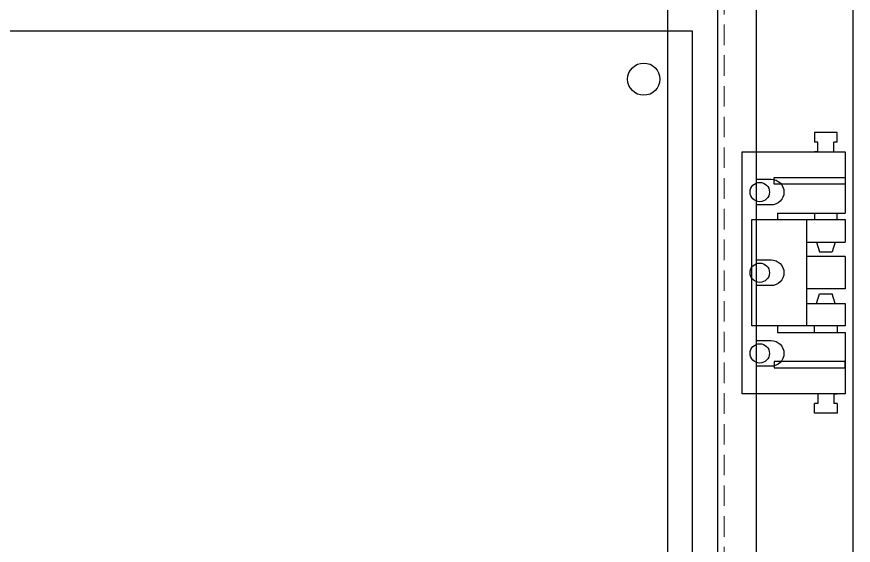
# Model space of a CAD drawing. Header units: inches. Extents: x 21 to 136330, y 8 to 58290.
# Drawn here: x 30313.7 to 30573.2, y 44346.1 to 44510 of the extents above; entities that cross this region are included whole.
import ezdxf

# ---------------------------------------------------------------- set-up
doc = ezdxf.new("R2010")
doc.units = ezdxf.units.IN
doc.header["$MEASUREMENT"] = 0
doc.linetypes.add('HIDDEN', pattern=[9.525, 6.35, -3.175])
doc.layers.add('@.0.DM. NÉT CHÍNH', color=7, linetype='Continuous')
doc.layers.add('@.0.DM. NÉT ĐỨT', color=8, linetype='HIDDEN', lineweight=9)

# ---------------------------------------------------------------- blocks, each defined once
blk = doc.blocks.new('HL011-1-6')
at = {"color": 8}
for p, q in [((29.5, 81), (22.5, 81)), ((22.5, 81), (22.5, 78)), ((29.5, 78), (29.5, 81)), ((23.5, 78), (22.5, 78)), ((23.5, 75), (23.5, 78)), ((29.5, 78), (28.5, 78)), ((28.5, 75), (28.5, 78)), ((23.5, 75), (22.5, 75)), ((28.5, 75), (29.5, 75)), ((11, 56), (11, 54)), ((11, 56), (32, 56)), ((22.5, 56), (22.5, 54)), ((29.5, 54), (29.5, 56)), ((20, 54), (20, 21)), ((20, 47), (32, 47)), ((23.1, 47), (24, 44)), ((28.9, 47), (28, 44)), ((32, 42.5), (20, 42.5)), ((24, 44), (28, 44)), ((32, 32.5), (20, 32.5)), ((23.1, 28), (24, 31)), ((24, 31), (28, 31)), ((28.9, 28), (28, 31)), ((20, 28), (32, 28)), ((11, 21), (11, 19)), ((22.5, 19), (22.5, 21)), ((29.5, 21), (29.5, 19)), ((11, 19), (32, 19)), ((23.5, 0), (22.5, 0)), ((23.5, 0), (23.5, -3)), ((28.5, 0), (28.5, -3)), ((28.5, 0), (29.5, 0)), ((22.5, -6), (22.5, -3)), ((23.5, -3), (22.5, -3)), ((29.5, -3), (28.5, -3)), ((29.5, -3), (29.5, -6)), ((29.5, -6), (22.5, -6))]:
    blk.add_line(p, q, dxfattribs=at)
for points in [[(32, 19), (32, 0), (0, 0), (0, 75), (32, 75), (32, 56)], [(32, 28), (32, 21), (3, 21), (3, 54), (32, 54), (32, 47)], [(32, 42.5), (32, 32.5)]]:
    blk.add_lwpolyline(points, dxfattribs=at)
for points in [[(10, 67), (32, 67), (32, 65), (10, 65)], [(10, 8), (32, 8), (32, 10), (10, 10)]]:
    blk.add_lwpolyline(points, close=True, dxfattribs=at)
for centre in [(5.5, 62.5), (5.5, 37.5), (5.5, 12.5)]:
    blk.add_circle(centre, 3, dxfattribs=at)

msp = doc.modelspace()

# ---------------------------------------------------------------- linework, layer by layer
at = {"layer": '@.0.DM. NÉT CHÍNH'}
for points in [[(29923.2206, 43670.6229), (30573.2206, 43670.6229), (30573.2206, 44605.5596), (29923.2206, 44605.5596)], [(29953.2206, 43700.6229), (30543.2206, 43700.6229), (30543.2206, 44560.5596), (29953.2206, 44560.5596)], [(29965.2206, 43712.6229), (30531.2206, 43712.6229), (30531.2206, 44548.5596), (29965.2206, 44548.5596)], [(29965.2206, 43731.1229), (30531.2206, 43731.1229), (30531.2206, 44530.1229), (29965.2206, 44530.1229)], [(29980.7206, 43746.6229), (30515.7206, 43746.6229), (30515.7206, 44514.6229), (29980.7206, 44514.6229)]]:
    msp.add_lwpolyline(points, close=True, dxfattribs=at)
at = {"layer": '@.0.DM. NÉT CHÍNH', "color": 6}
msp.add_lwpolyline([(29973.2206, 44505.6229), (30523.2206, 44505.6229), (30523.2206, 43755.6229), (29973.2206, 43755.6229)], close=True, dxfattribs=at)
at = {"layer": '@.0.DM. NÉT CHÍNH'}
for points in [[(30543.2206, 44459.6229), (30547.7206, 44459.6229, -1), (30547.7206, 44451.6229), (30543.2206, 44451.6229)], [(30543.2206, 44434.6229), (30547.7206, 44434.6229, -1), (30547.7206, 44426.6229), (30543.2206, 44426.6229)], [(30543.2206, 44409.6229), (30547.7206, 44409.6229, -1), (30547.7206, 44401.6229), (30543.2206, 44401.6229)]]:
    msp.add_lwpolyline(points, format="xyb", dxfattribs=at)
msp.add_circle((30508.2206, 44490.6229), 5, dxfattribs=at)
at = {"layer": '@.0.DM. NÉT ĐỨT'}
msp.add_lwpolyline([(29963.2206, 43710.6229), (30533.2206, 43710.6229), (30533.2206, 44550.5596), (29963.2206, 44550.5596)], close=True, dxfattribs=at)

# ---------------------------------------------------------------- block references
at = {"color": 7}
msp.add_blockref('HL011-1-6', (30538.7206, 44393.1229), dxfattribs=at)

doc.saveas('drawing.dxf')
